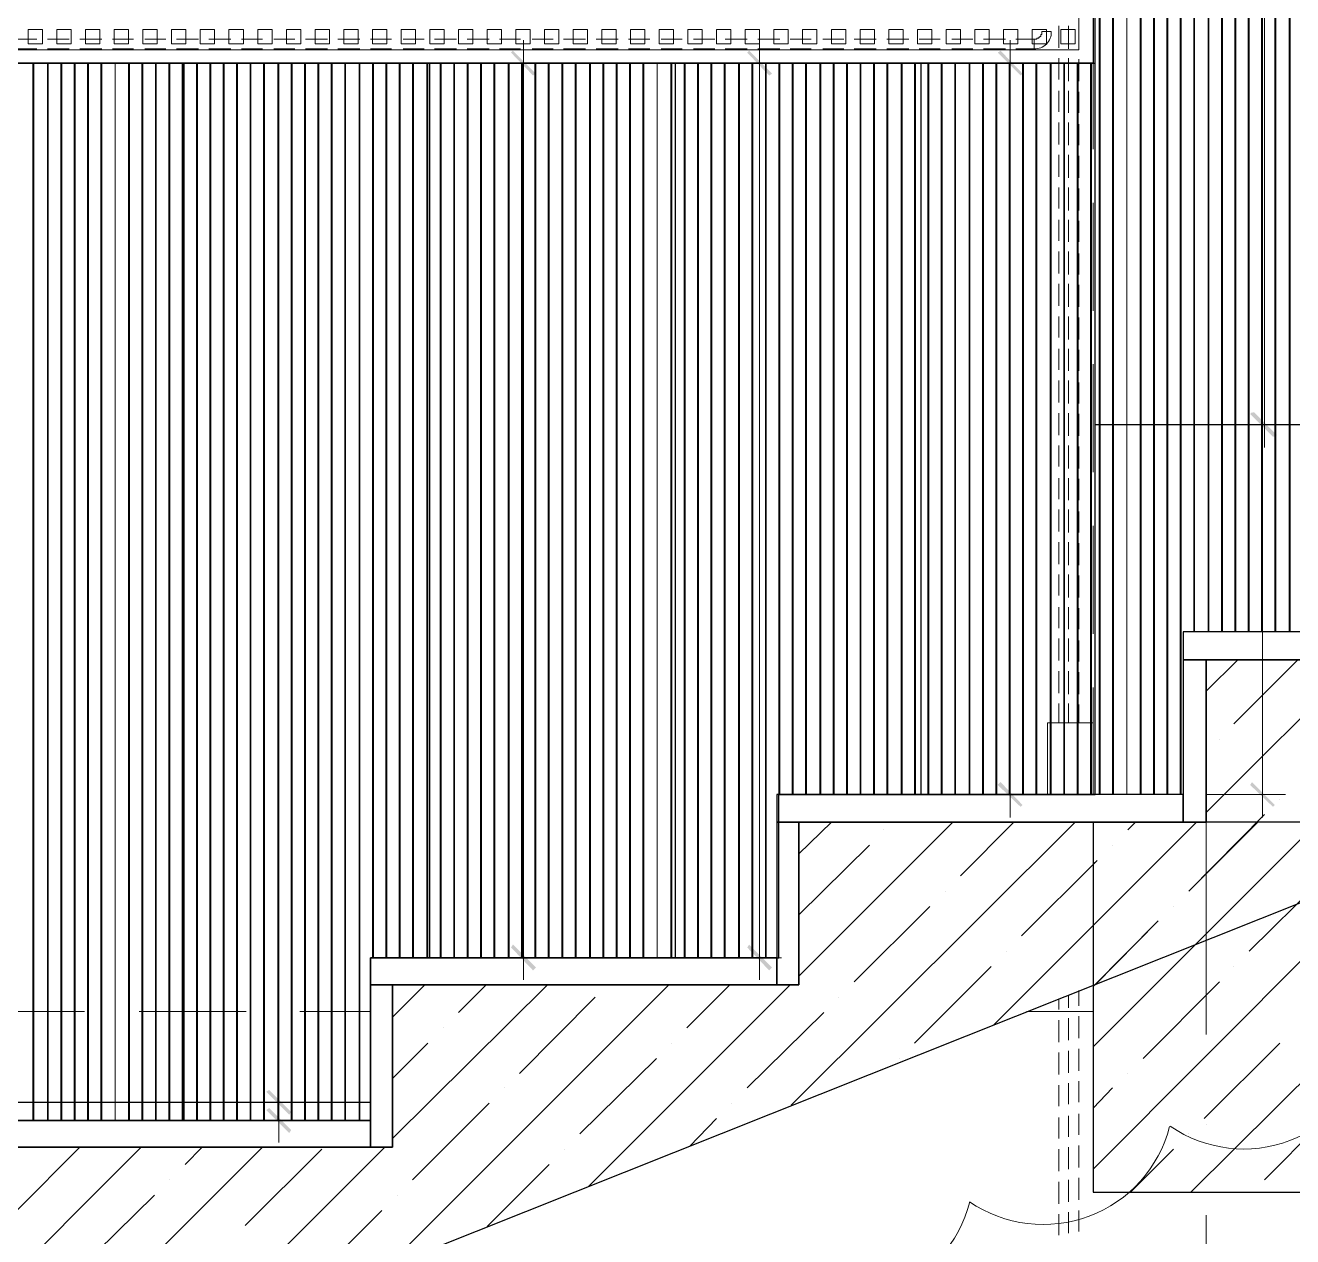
# Model space of a CAD drawing. Header units: millimetres. Extents: x -356862 to 418287, y 0 to 839748.
# Drawn here: x 321886 to 324692, y 775270 to 777952 of the extents above; entities that cross this region are included whole.
import ezdxf

# ---------------------------------------------------------------- set-up
doc = ezdxf.new("R2010")
doc.units = ezdxf.units.MM
doc.layers.add('PDF _Геометрия', color=7, linetype='Continuous', true_color=0xbababa)
doc.layers.add('PDF _Сплошная заливка', color=7, linetype='Continuous', true_color=0xf50000)

msp = doc.modelspace()

# ---------------------------------------------------------------- linework, layer by layer
at = {"layer": 'PDF _Геометрия', "color": 150, "lineweight": 30, "true_color": 0x0080ff}
for points in [[(324754.7727, 779968.3288), (324754.7727, 776608.7522), (324449.934, 776608.7522), (324449.934, 776248.8732), (324255.1759, 776248.8732), (324255.1759, 779968.3288)], [(321149.6316, 779369.2361), (321153.8655, 775167.1191), (321748.7243, 775167.1191), (321748.7243, 775526.9982), (322053.563, 775526.9982), (322650.5388, 775526.9982), (322650.5388, 775886.8772), (322955.3776, 775886.8772), (323253.8655, 775886.8772), (323554.4703, 775886.8772), (323554.4703, 776248.8732), (323855.0751, 776248.8732), (324155.68, 776248.8732), (324255.1759, 776248.8732), (324255.1759, 779369.2361)], [(324250.9421, 778367.9256), (324250.9421, 777868.3288), (321149.6316, 777868.3288), (321149.6316, 778367.9256)]]:
    msp.add_lwpolyline(points, close=True, dxfattribs=at)
at = {"layer": 'PDF _Геометрия', "color": 254, "lineweight": 5, "true_color": 0xdcdcdc}
for points in [[(324263.6437, 776248.8732), (324263.6437, 779968.3288)], [(324293.2808, 776248.8732), (324293.2808, 779968.3288)], [(324325.0348, 776248.8732), (324325.0348, 779968.3288)], [(324356.7888, 776248.8732), (324356.7888, 779968.3288)], [(324386.4259, 776248.8732), (324386.4259, 779968.3288)], [(324413.9461, 776248.8732), (324413.9461, 779968.3288)], [(324443.5832, 776248.8732), (324443.5832, 779968.3288)], [(324473.2203, 776608.7522), (324473.2203, 779968.3288)], [(324507.0913, 776608.7522), (324507.0913, 779968.3288)], [(324536.7284, 776608.7522), (324536.7284, 779968.3288)], [(324566.3655, 776608.7522), (324566.3655, 779968.3288)], [(324593.8856, 776608.7522), (324593.8856, 779968.3288)], [(324623.5227, 776608.7522), (324623.5227, 779968.3288)], [(324653.1598, 776608.7522), (324653.1598, 779968.3288)], [(324687.0308, 776608.7522), (324687.0308, 779968.3288)], [(321903.2606, 775526.9982), (321903.2606, 777868.3288)], [(321937.1316, 775526.9982), (321937.1316, 777868.3288)], [(321966.7687, 775526.9982), (321966.7687, 777868.3288)], [(321996.4058, 775526.9982), (321996.4058, 777868.3288)], [(322023.9259, 775526.9982), (322023.9259, 777868.3288)], [(322053.563, 775526.9982), (322053.563, 777868.3288)], [(322085.3171, 775526.9982), (322085.3171, 777868.3288)], [(322117.0711, 775526.9982), (322117.0711, 777868.3288)], [(322146.7082, 775526.9982), (322146.7082, 777868.3288)], [(322174.2284, 775526.9982), (322174.2284, 777868.3288)], [(322203.8655, 775526.9982), (322203.8655, 777868.3288)], [(322233.5026, 775526.9982), (322233.5026, 777868.3288)], [(322267.3735, 775526.9982), (322267.3735, 777868.3288)], [(322297.0106, 775526.9982), (322297.0106, 777868.3288)], [(322326.6477, 775526.9982), (322326.6477, 777868.3288)], [(322354.1679, 775526.9982), (322354.1679, 777868.3288)], [(322383.805, 775526.9982), (322383.805, 777868.3288)], [(322413.4421, 775526.9982), (322413.4421, 777868.3288)], [(322447.313, 775526.9982), (322447.313, 777868.3288)], [(322476.9501, 775526.9982), (322476.9501, 777868.3288)], [(322506.5872, 775526.9982), (322506.5872, 777868.3288)], [(322534.1074, 775526.9982), (322534.1074, 777868.3288)], [(322563.7445, 775526.9982), (322563.7445, 777868.3288)], [(322593.3816, 775526.9982), (322593.3816, 777868.3288)], [(322627.2526, 775526.9982), (322627.2526, 777868.3288)], [(322656.8897, 775886.8772), (322656.8897, 777868.3288)], [(322686.5268, 775886.8772), (322686.5268, 777868.3288)], [(322714.0469, 775886.8772), (322714.0469, 777868.3288)], [(322743.684, 775886.8772), (322743.684, 777868.3288)], [(322777.555, 775886.8772), (322777.555, 777868.3288)], [(322807.1921, 775886.8772), (322807.1921, 777868.3288)], [(322836.8292, 775886.8772), (322836.8292, 777868.3288)], [(322864.3493, 775886.8772), (322864.3493, 777868.3288)], [(322893.9864, 775886.8772), (322893.9864, 777868.3288)], [(322923.6235, 775886.8772), (322923.6235, 777868.3288)], [(322957.4945, 775886.8772), (322957.4945, 777868.3288)], [(322987.1316, 775886.8772), (322987.1316, 777868.3288)], [(323016.7687, 775886.8772), (323016.7687, 777868.3288)], [(323044.2888, 775886.8772), (323044.2888, 777868.3288)], [(323073.9259, 775886.8772), (323073.9259, 777868.3288)], [(323103.563, 775886.8772), (323103.563, 777868.3288)], [(323137.434, 775886.8772), (323137.434, 777868.3288)], [(323167.0711, 775886.8772), (323167.0711, 777868.3288)], [(323196.7082, 775886.8772), (323196.7082, 777868.3288)], [(323224.2284, 775886.8772), (323224.2284, 777868.3288)], [(323253.8655, 775886.8772), (323253.8655, 777868.3288)], [(323285.6195, 775886.8772), (323285.6195, 777868.3288)], [(323317.3735, 775886.8772), (323317.3735, 777868.3288)], [(323347.0106, 775886.8772), (323347.0106, 777868.3288)], [(323374.5308, 775886.8772), (323374.5308, 777868.3288)], [(323404.1679, 775886.8772), (323404.1679, 777868.3288)], [(323433.805, 775886.8772), (323433.805, 777868.3288)], [(323467.6759, 775886.8772), (323467.6759, 777868.3288)], [(323497.313, 775886.8772), (323497.313, 777868.3288)], [(323526.9501, 775886.8772), (323526.9501, 777868.3288)], [(323554.4703, 776248.8732), (323554.4703, 777868.3288)], [(323584.1074, 776248.8732), (323584.1074, 777868.3288)], [(323613.7445, 776248.8732), (323613.7445, 777868.3288)], [(323647.6155, 776248.8732), (323647.6155, 777868.3288)], [(323677.2526, 776248.8732), (323677.2526, 777868.3288)], [(323706.8897, 776248.8732), (323706.8897, 777868.3288)], [(323734.4098, 776248.8732), (323734.4098, 777868.3288)], [(323764.0469, 776248.8732), (323764.0469, 777868.3288)], [(323793.684, 776248.8732), (323793.684, 777868.3288)], [(323827.555, 776248.8732), (323827.555, 777868.3288)], [(323857.1921, 776248.8732), (323857.1921, 777868.3288)], [(323884.7122, 776248.8732), (323884.7122, 777868.3288)], [(323914.3493, 776248.8732), (323914.3493, 777868.3288)], [(323943.9864, 776248.8732), (323943.9864, 777868.3288)], [(323977.8574, 776248.8732), (323977.8574, 777868.3288)], [(324007.4945, 776248.8732), (324007.4945, 777868.3288)], [(324037.1316, 776248.8732), (324037.1316, 777868.3288)], [(324064.6518, 776248.8732), (324064.6518, 777868.3288)], [(324094.2888, 776248.8732), (324094.2888, 777868.3288)], [(324123.9259, 776248.8732), (324123.9259, 777868.3288)], [(324157.7969, 776248.8732), (324157.7969, 777868.3288)], [(324187.434, 776248.8732), (324187.434, 777868.3288)], [(324217.0711, 776248.8732), (324217.0711, 777868.3288)], [(324244.5913, 776248.8732), (324244.5913, 777868.3288)]]:
    msp.add_lwpolyline(points, dxfattribs=at)
for points in [[(324265.7606, 779968.3288), (324265.7606, 776248.8732)], [(324295.3977, 779968.3288), (324295.3977, 776248.8732)], [(324325.0348, 779968.3288), (324325.0348, 776248.8732)], [(324354.6719, 779968.3288), (324354.6719, 776248.8732)], [(324384.309, 779968.3288), (324384.309, 776248.8732)], [(324416.063, 779968.3288), (324416.063, 776248.8732)], [(324445.7001, 779968.3288), (324445.7001, 776248.8732)], [(324475.3372, 779968.3288), (324475.3372, 776608.7522)], [(324504.9743, 779968.3288), (324504.9743, 776608.7522)], [(324534.6114, 779968.3288), (324534.6114, 776608.7522)], [(324564.2485, 779968.3288), (324564.2485, 776608.7522)], [(324596.0026, 779968.3288), (324596.0026, 776608.7522)], [(324625.6397, 779968.3288), (324625.6397, 776608.7522)], [(324655.2768, 779968.3288), (324655.2768, 776608.7522)], [(324684.9138, 779968.3288), (324684.9138, 776608.7522)], [(321905.3776, 777868.3288), (321905.3776, 775526.9982)], [(321935.0147, 777868.3288), (321935.0147, 775526.9982)], [(321964.6518, 777868.3288), (321964.6518, 775526.9982)], [(321994.2888, 777868.3288), (321994.2888, 775526.9982)], [(322026.0429, 777868.3288), (322026.0429, 775526.9982)], [(322055.68, 777868.3288), (322055.68, 775526.9982)], [(322085.3171, 777868.3288), (322085.3171, 775526.9982)], [(322114.9542, 777868.3288), (322114.9542, 775526.9982)], [(322144.5913, 777868.3288), (322144.5913, 775526.9982)], [(322176.3453, 777868.3288), (322176.3453, 775526.9982)], [(322205.9824, 777868.3288), (322205.9824, 775526.9982)], [(322235.6195, 777868.3288), (322235.6195, 775526.9982)], [(322265.2566, 777868.3288), (322265.2566, 775526.9982)], [(322294.8937, 777868.3288), (322294.8937, 775526.9982)], [(322324.5308, 777868.3288), (322324.5308, 775526.9982)], [(322356.2848, 777868.3288), (322356.2848, 775526.9982)], [(322385.9219, 777868.3288), (322385.9219, 775526.9982)], [(322415.559, 777868.3288), (322415.559, 775526.9982)], [(322445.1961, 777868.3288), (322445.1961, 775526.9982)], [(322474.8332, 777868.3288), (322474.8332, 775526.9982)], [(322504.4703, 777868.3288), (322504.4703, 775526.9982)], [(322536.2243, 777868.3288), (322536.2243, 775526.9982)], [(322565.8614, 777868.3288), (322565.8614, 775526.9982)], [(322595.4985, 777868.3288), (322595.4985, 775526.9982)], [(322625.1356, 777868.3288), (322625.1356, 775526.9982)], [(322654.7727, 777868.3288), (322654.7727, 775886.8772)], [(322684.4098, 777868.3288), (322684.4098, 775886.8772)], [(322716.1638, 777868.3288), (322716.1638, 775886.8772)], [(322745.8009, 777868.3288), (322745.8009, 775886.8772)], [(322775.438, 777868.3288), (322775.438, 775886.8772)], [(322805.0751, 777868.3288), (322805.0751, 775886.8772)], [(322834.7122, 777868.3288), (322834.7122, 775886.8772)], [(322866.4663, 777868.3288), (322866.4663, 775886.8772)], [(322896.1034, 777868.3288), (322896.1034, 775886.8772)], [(322925.7405, 777868.3288), (322925.7405, 775886.8772)], [(322955.3776, 777868.3288), (322955.3776, 775886.8772)], [(322985.0147, 777868.3288), (322985.0147, 775886.8772)], [(323014.6518, 777868.3288), (323014.6518, 775886.8772)], [(323046.4058, 777868.3288), (323046.4058, 775886.8772)], [(323076.0429, 777868.3288), (323076.0429, 775886.8772)], [(323105.68, 777868.3288), (323105.68, 775886.8772)], [(323135.3171, 777868.3288), (323135.3171, 775886.8772)], [(323164.9542, 777868.3288), (323164.9542, 775886.8772)], [(323194.5913, 777868.3288), (323194.5913, 775886.8772)], [(323226.3453, 777868.3288), (323226.3453, 775886.8772)], [(323255.9824, 777868.3288), (323255.9824, 775886.8772)], [(323285.6195, 777868.3288), (323285.6195, 775886.8772)], [(323315.2566, 777868.3288), (323315.2566, 775886.8772)], [(323344.8937, 777868.3288), (323344.8937, 775886.8772)], [(323376.6477, 777868.3288), (323376.6477, 775886.8772)], [(323406.2848, 777868.3288), (323406.2848, 775886.8772)], [(323435.9219, 777868.3288), (323435.9219, 775886.8772)], [(323465.559, 777868.3288), (323465.559, 775886.8772)], [(323495.1961, 777868.3288), (323495.1961, 775886.8772)], [(323524.8332, 777868.3288), (323524.8332, 775886.8772)], [(323556.5872, 777868.3288), (323556.5872, 776248.8732)], [(323586.2243, 777868.3288), (323586.2243, 776248.8732)], [(323615.8614, 777868.3288), (323615.8614, 776248.8732)], [(323645.4985, 777868.3288), (323645.4985, 776248.8732)], [(323675.1356, 777868.3288), (323675.1356, 776248.8732)], [(323704.7727, 777868.3288), (323704.7727, 776248.8732)], [(323736.5268, 777868.3288), (323736.5268, 776248.8732)], [(323766.1638, 777868.3288), (323766.1638, 776248.8732)], [(323795.8009, 777868.3288), (323795.8009, 776248.8732)], [(323825.438, 777868.3288), (323825.438, 776248.8732)], [(323855.0751, 777868.3288), (323855.0751, 776248.8732)], [(323886.8292, 777868.3288), (323886.8292, 776248.8732)], [(323916.4663, 777868.3288), (323916.4663, 776248.8732)], [(323946.1034, 777868.3288), (323946.1034, 776248.8732)], [(323975.7405, 777868.3288), (323975.7405, 776248.8732)], [(324005.3776, 777868.3288), (324005.3776, 776248.8732)], [(324035.0147, 777868.3288), (324035.0147, 776248.8732)], [(324066.7687, 777868.3288), (324066.7687, 776248.8732)], [(324096.4058, 777868.3288), (324096.4058, 776248.8732)], [(324126.0429, 777868.3288), (324126.0429, 776248.8732)], [(324155.68, 777868.3288), (324155.68, 776248.8732)], [(324185.3171, 777868.3288), (324185.3171, 776248.8732)], [(324214.9542, 777868.3288), (324214.9542, 776248.8732)], [(324246.7082, 777868.3288), (324246.7082, 776248.8732)]]:
    msp.add_lwpolyline(points, close=True, dxfattribs=at)
at = {"layer": 'PDF _Геометрия', "color": 7, "lineweight": 18}
for points in [[(324629.8735, 779417.9256), (324629.8735, 777017.3207)], [(322989.2485, 777919.1353), (322989.2485, 775838.1877)], [(323512.1316, 777919.1353), (323512.1316, 775838.1877)], [(324066.7687, 777919.1353), (324066.7687, 776198.0667)], [(322832.5953, 777868.3288), (323037.938, 777868.3288)], [(323376.6477, 777868.3288), (323560.8211, 777868.3288)], [(324204.3695, 777868.3288), (324018.0792, 777868.3288)], [(324625.6397, 777118.9336), (324625.6397, 776198.0667)], [(324676.4461, 777068.1272), (324303.8655, 777068.1272), (324678.563, 777068.1272)], [(324204.3695, 776248.8732), (324018.0792, 776248.8732)], [(324500.7405, 776248.8732), (324676.4461, 776248.8732)], [(322447.313, 775618.0264), (322447.313, 775567.2199), (322447.313, 776073.1675)], [(322832.5953, 775886.8772), (323037.938, 775886.8772)], [(323376.6477, 775886.8772), (323560.8211, 775886.8772)], [(322599.7324, 775567.2199), (322398.6235, 775567.2199)], [(322447.313, 775526.9982), (322447.313, 775567.2199), (322447.313, 775526.9982)], [(322599.7324, 775526.9982), (322398.6235, 775526.9982)], [(322447.313, 775526.9982), (322447.313, 775478.3086)]]:
    msp.add_lwpolyline(points, dxfattribs=at)
at = {"layer": 'PDF _Геометрия', "color": 7, "lineweight": 30}
for points in [[(322699.2284, 775467.724), (321799.5308, 775467.724), (321799.5308, 774849.5788), (331681.3856, 778789.1957), (331681.3856, 779068.6312), (330802.8574, 779068.6312), (330802.8574, 778708.7522), (329901.0429, 778708.7522), (329901.0429, 778348.8732), (329001.3453, 778348.8732), (329001.3453, 777988.9941), (328101.6477, 777988.9941), (328101.6477, 777629.1151), (327199.8332, 777629.1151), (327199.8332, 777269.2361), (326300.1356, 777269.2361), (326300.1356, 776907.2401), (325400.438, 776907.2401), (325400.438, 776547.3611), (324500.7405, 776547.3611), (324500.7405, 776187.482), (323598.9259, 776187.482), (323598.9259, 775827.603), (322699.2284, 775827.603)], [(325349.6316, 776608.7522), (324449.934, 776608.7522), (324449.934, 776547.3611), (325349.6316, 776547.3611)], [(324449.934, 776547.3611), (324449.934, 776187.482), (324500.7405, 776187.482), (324500.7405, 776547.3611)], [(324449.934, 776248.8732), (323550.2364, 776248.8732), (323550.2364, 776187.482), (324449.934, 776187.482)], [(323550.2364, 776187.482), (323550.2364, 775827.603), (323598.9259, 775827.603), (323598.9259, 776187.482)], [(324250.9421, 776187.482), (324250.9421, 775368.228), (324750.5388, 775368.228), (324750.5388, 776187.482)], [(323550.2364, 775886.8772), (322650.5388, 775886.8772), (322650.5388, 775827.603), (323550.2364, 775827.603)], [(322650.5388, 775827.603), (322650.5388, 775467.724), (322699.2284, 775467.724), (322699.2284, 775827.603)], [(322650.5388, 775526.9982), (321748.7243, 775526.9982), (321748.7243, 775467.724), (322650.5388, 775467.724)]]:
    msp.add_lwpolyline(points, close=True, dxfattribs=at)
at = {"layer": 'PDF _Геометрия', "color": 6, "lineweight": 9}
for points in [[(321149.6316, 778367.9256), (324250.9421, 778367.9256), (324250.9421, 777868.3288), (321149.6316, 777868.3288)], [(321179.2687, 778338.2885), (324219.188, 778338.2885), (324219.188, 777897.9659), (321179.2687, 777897.9659)]]:
    msp.add_lwpolyline(points, close=True, dxfattribs=at)
at = {"layer": 'PDF _Геометрия', "color": 6, "lineweight": 5}
for points in [[(321924.43, 777942.4215), (321924.43, 777910.6675), (321892.6759, 777910.6675), (321892.6759, 777942.4215)], [(321987.938, 777942.4215), (321987.938, 777910.6675), (321956.184, 777910.6675), (321956.184, 777942.4215)], [(322051.4461, 777942.4215), (322051.4461, 777910.6675), (322019.6921, 777910.6675), (322019.6921, 777942.4215)], [(322114.9542, 777942.4215), (322114.9542, 777910.6675), (322083.2001, 777910.6675), (322083.2001, 777942.4215)], [(322178.4622, 777942.4215), (322178.4622, 777910.6675), (322146.7082, 777910.6675), (322146.7082, 777942.4215)], [(322241.9703, 777942.4215), (322241.9703, 777910.6675), (322210.2163, 777910.6675), (322210.2163, 777942.4215)], [(322305.4784, 777942.4215), (322305.4784, 777910.6675), (322273.7243, 777910.6675), (322273.7243, 777942.4215)], [(322368.9864, 777942.4215), (322368.9864, 777910.6675), (322337.2324, 777910.6675), (322337.2324, 777942.4215)], [(322432.4945, 777942.4215), (322432.4945, 777910.6675), (322400.7405, 777910.6675), (322400.7405, 777942.4215)], [(322496.0026, 777942.4215), (322496.0026, 777910.6675), (322464.2485, 777910.6675), (322464.2485, 777942.4215)], [(322559.5106, 777942.4215), (322559.5106, 777910.6675), (322527.7566, 777910.6675), (322527.7566, 777942.4215)], [(322623.0187, 777942.4215), (322623.0187, 777910.6675), (322591.2647, 777910.6675), (322591.2647, 777942.4215)], [(322686.5268, 777942.4215), (322686.5268, 777910.6675), (322654.7727, 777910.6675), (322654.7727, 777942.4215)], [(322750.0348, 777942.4215), (322750.0348, 777910.6675), (322718.2808, 777910.6675), (322718.2808, 777942.4215)], [(322813.5429, 777942.4215), (322813.5429, 777910.6675), (322781.7888, 777910.6675), (322781.7888, 777942.4215)], [(322877.0509, 777942.4215), (322877.0509, 777910.6675), (322845.2969, 777910.6675), (322845.2969, 777942.4215)], [(322940.559, 777942.4215), (322940.559, 777910.6675), (322908.805, 777910.6675), (322908.805, 777942.4215)], [(323004.0671, 777942.4215), (323004.0671, 777910.6675), (322972.313, 777910.6675), (322972.313, 777942.4215)], [(323067.5751, 777942.4215), (323067.5751, 777910.6675), (323035.8211, 777910.6675), (323035.8211, 777942.4215)], [(323131.0832, 777942.4215), (323131.0832, 777910.6675), (323099.3292, 777910.6675), (323099.3292, 777942.4215)], [(323194.5913, 777942.4215), (323194.5913, 777910.6675), (323162.8372, 777910.6675), (323162.8372, 777942.4215)], [(323258.0993, 777942.4215), (323258.0993, 777910.6675), (323226.3453, 777910.6675), (323226.3453, 777942.4215)], [(323321.6074, 777942.4215), (323321.6074, 777910.6675), (323289.8534, 777910.6675), (323289.8534, 777942.4215)], [(323385.1155, 777942.4215), (323385.1155, 777910.6675), (323353.3614, 777910.6675), (323353.3614, 777942.4215)], [(323448.6235, 777942.4215), (323448.6235, 777910.6675), (323416.8695, 777910.6675), (323416.8695, 777942.4215)], [(323512.1316, 777942.4215), (323512.1316, 777910.6675), (323480.3776, 777910.6675), (323480.3776, 777942.4215)], [(323575.6397, 777942.4215), (323575.6397, 777910.6675), (323543.8856, 777910.6675), (323543.8856, 777942.4215)], [(323639.1477, 777942.4215), (323639.1477, 777910.6675), (323607.3937, 777910.6675), (323607.3937, 777942.4215)], [(323702.6558, 777942.4215), (323702.6558, 777910.6675), (323670.9018, 777910.6675), (323670.9018, 777942.4215)], [(323766.1638, 777942.4215), (323766.1638, 777910.6675), (323734.4098, 777910.6675), (323734.4098, 777942.4215)], [(323829.6719, 777942.4215), (323829.6719, 777910.6675), (323797.9179, 777910.6675), (323797.9179, 777942.4215)], [(323893.18, 777942.4215), (323893.18, 777910.6675), (323861.4259, 777910.6675), (323861.4259, 777942.4215)], [(323956.688, 777942.4215), (323956.688, 777910.6675), (323924.934, 777910.6675), (323924.934, 777942.4215)], [(324020.1961, 777942.4215), (324020.1961, 777910.6675), (323988.4421, 777910.6675), (323988.4421, 777942.4215)], [(324083.7042, 777942.4215), (324083.7042, 777910.6675), (324051.9501, 777910.6675), (324051.9501, 777942.4215)], [(324147.2122, 777942.4215), (324147.2122, 777910.6675), (324115.4582, 777910.6675), (324115.4582, 777942.4215)], [(324210.7203, 777942.4215), (324210.7203, 777910.6675), (324178.9663, 777910.6675), (324178.9663, 777942.4215)]]:
    msp.add_lwpolyline(points, close=True, dxfattribs=at)
at = {"layer": 'PDF _Геометрия', "color": 1, "lineweight": 5}
msp.add_lwpolyline([(324157.7969, 777938.1877), (324136.6276, 777938.1877), (324136.6276, 777936.0707), (324136.6276, 777933.9538), (324136.6276, 777931.8369), (324134.5106, 777931.8369), (324134.5106, 777929.7199), (324134.5106, 777927.603), (324132.3937, 777927.603), (324132.3937, 777925.4861), (324130.2768, 777925.4861), (324130.2768, 777923.3691), (324128.1598, 777923.3691), (324126.0429, 777923.3691), (324126.0429, 777921.2522), (324123.9259, 777921.2522), (324121.809, 777921.2522), (324119.6921, 777921.2522), (324119.6921, 777900.0828, 0.449066064)], format="xyb", close=True, dxfattribs=at)
msp.add_lwpolyline([(324157.7969, 777938.1877), (324157.7969, 777938.1877)], dxfattribs=at)
at = {"layer": 'PDF _Геометрия', "color": 252, "lineweight": 5, "true_color": 0x989898}
for points in [[(324174.7324, 777950.8893), (324174.7324, 777902.1998)], [(324195.9018, 777902.1998), (324195.9018, 777950.8893)], [(324195.9018, 777948.7724), (324195.9018, 777900.0828)], [(324219.188, 777900.0828), (324219.188, 777948.7724)], [(321911.7284, 777921.2522), (321865.1558, 777921.2522)], [(321983.7042, 777921.2522), (321935.0147, 777921.2522)], [(322055.68, 777921.2522), (322006.9905, 777921.2522)], [(322125.5388, 777921.2522), (322078.9663, 777921.2522)], [(322197.5147, 777921.2522), (322150.9421, 777921.2522)], [(322269.4905, 777921.2522), (322220.8009, 777921.2522)], [(322341.4663, 777921.2522), (322292.7768, 777921.2522)], [(322411.3251, 777921.2522), (322364.7526, 777921.2522)], [(322483.3009, 777921.2522), (322436.7284, 777921.2522)], [(322555.2768, 777921.2522), (322506.5872, 777921.2522)], [(322627.2526, 777921.2522), (322578.563, 777921.2522)], [(322697.1114, 777921.2522), (322650.5388, 777921.2522)], [(322769.0872, 777921.2522), (322722.5147, 777921.2522)], [(322841.063, 777921.2522), (322792.3735, 777921.2522)], [(322913.0388, 777921.2522), (322864.3493, 777921.2522)], [(322982.8977, 777921.2522), (322936.3251, 777921.2522)], [(323054.8735, 777921.2522), (323008.3009, 777921.2522)], [(323126.8493, 777921.2522), (323078.1598, 777921.2522)], [(323198.8251, 777921.2522), (323150.1356, 777921.2522)], [(323268.684, 777921.2522), (323222.1114, 777921.2522)], [(323340.6598, 777921.2522), (323294.0872, 777921.2522)], [(323412.6356, 777921.2522), (323366.063, 777921.2522)], [(323484.6114, 777921.2522), (323435.9219, 777921.2522)], [(323556.5872, 777921.2522), (323507.8977, 777921.2522)], [(323626.4461, 777921.2522), (323579.8735, 777921.2522)], [(323698.4219, 777921.2522), (323651.8493, 777921.2522)], [(323770.3977, 777921.2522), (323721.7082, 777921.2522)], [(323842.3735, 777921.2522), (323793.684, 777921.2522)], [(323912.2324, 777921.2522), (323865.6598, 777921.2522)], [(323984.2082, 777921.2522), (323937.6356, 777921.2522)], [(324056.184, 777921.2522), (324007.4945, 777921.2522)], [(324079.4703, 777900.0828), (324119.6921, 777900.0828), (324119.6921, 777910.6675), (324119.6921, 777921.2522), (324079.4703, 777921.2522)], [(321865.1558, 777900.0828), (321911.7284, 777900.0828)], [(321935.0147, 777900.0828), (321983.7042, 777900.0828)], [(322006.9905, 777900.0828), (322055.68, 777900.0828)], [(322078.9663, 777900.0828), (322125.5388, 777900.0828)], [(322150.9421, 777900.0828), (322197.5147, 777900.0828)], [(322220.8009, 777900.0828), (322269.4905, 777900.0828)], [(322292.7768, 777900.0828), (322341.4663, 777900.0828)], [(322364.7526, 777900.0828), (322411.3251, 777900.0828)], [(322436.7284, 777900.0828), (322483.3009, 777900.0828)], [(322506.5872, 777900.0828), (322555.2768, 777900.0828)], [(322578.563, 777900.0828), (322627.2526, 777900.0828)], [(322650.5388, 777900.0828), (322697.1114, 777900.0828)], [(322722.5147, 777900.0828), (322769.0872, 777900.0828)], [(322792.3735, 777900.0828), (322841.063, 777900.0828)], [(322864.3493, 777900.0828), (322913.0388, 777900.0828)], [(322936.3251, 777900.0828), (322982.8977, 777900.0828)], [(323008.3009, 777900.0828), (323054.8735, 777900.0828)], [(323078.1598, 777900.0828), (323126.8493, 777900.0828)], [(323150.1356, 777900.0828), (323198.8251, 777900.0828)], [(323222.1114, 777900.0828), (323268.684, 777900.0828)], [(323294.0872, 777900.0828), (323340.6598, 777900.0828)], [(323366.063, 777900.0828), (323412.6356, 777900.0828)], [(323435.9219, 777900.0828), (323484.6114, 777900.0828)], [(323507.8977, 777900.0828), (323556.5872, 777900.0828)], [(323579.8735, 777900.0828), (323626.4461, 777900.0828)], [(323651.8493, 777900.0828), (323698.4219, 777900.0828)], [(323721.7082, 777900.0828), (323770.3977, 777900.0828)], [(323793.684, 777900.0828), (323842.3735, 777900.0828)], [(323865.6598, 777900.0828), (323912.2324, 777900.0828)], [(323937.6356, 777900.0828), (323984.2082, 777900.0828)], [(324007.4945, 777900.0828), (324056.184, 777900.0828)], [(324174.7324, 777878.9135), (324174.7324, 777832.3409)], [(324195.9018, 777832.3409), (324195.9018, 777878.9135)], [(324195.9018, 777876.7965), (324195.9018, 777828.107)], [(324219.188, 777828.107), (324219.188, 777876.7965)], [(324174.7324, 777806.9377), (324174.7324, 777760.3651)], [(324195.9018, 777760.3651), (324195.9018, 777806.9377)], [(324195.9018, 777804.8207), (324195.9018, 777758.2482)], [(324219.188, 777758.2482), (324219.188, 777804.8207)], [(324174.7324, 777737.0788), (324174.7324, 777688.3893)], [(324195.9018, 777688.3893), (324195.9018, 777737.0788)], [(324195.9018, 777732.8449), (324195.9018, 777686.2724)], [(324219.188, 777686.2724), (324219.188, 777732.8449)], [(324174.7324, 777665.103), (324174.7324, 777616.4135)], [(324195.9018, 777616.4135), (324195.9018, 777665.103)], [(324195.9018, 777662.9861), (324195.9018, 777614.2965)], [(324219.188, 777614.2965), (324219.188, 777662.9861)], [(324174.7324, 777593.1272), (324174.7324, 777546.5546)], [(324195.9018, 777546.5546), (324195.9018, 777593.1272)], [(324195.9018, 777591.0103), (324195.9018, 777542.3207)], [(324219.188, 777542.3207), (324219.188, 777591.0103)], [(324174.7324, 777521.1514), (324174.7324, 777474.5788)], [(324195.9018, 777474.5788), (324195.9018, 777521.1514)], [(324195.9018, 777519.0344), (324195.9018, 777472.4619)], [(324219.188, 777472.4619), (324219.188, 777519.0344)], [(324174.7324, 777451.2925), (324174.7324, 777402.603)], [(324195.9018, 777402.603), (324195.9018, 777451.2925)], [(324195.9018, 777447.0586), (324195.9018, 777400.4861)], [(324219.188, 777400.4861), (324219.188, 777447.0586)], [(324174.7324, 777379.3167), (324174.7324, 777330.6272)], [(324195.9018, 777330.6272), (324195.9018, 777379.3167)], [(324195.9018, 777377.1998), (324195.9018, 777328.5103)], [(324219.188, 777328.5103), (324219.188, 777377.1998)], [(324174.7324, 777307.3409), (324174.7324, 777260.7683)], [(324195.9018, 777260.7683), (324195.9018, 777307.3409)], [(324195.9018, 777305.224), (324195.9018, 777256.5344)], [(324219.188, 777256.5344), (324219.188, 777305.224)], [(324174.7324, 777235.3651), (324174.7324, 777188.7925)], [(324195.9018, 777188.7925), (324195.9018, 777235.3651)], [(324195.9018, 777233.2482), (324195.9018, 777186.6756)], [(324219.188, 777186.6756), (324219.188, 777233.2482)], [(324174.7324, 777165.5062), (324174.7324, 777116.8167)], [(324195.9018, 777116.8167), (324195.9018, 777165.5062)], [(324195.9018, 777161.2724), (324195.9018, 777114.6998)], [(324219.188, 777114.6998), (324219.188, 777161.2724)], [(324174.7324, 777093.5304), (324174.7324, 777044.8409)], [(324195.9018, 777044.8409), (324195.9018, 777093.5304)], [(324195.9018, 777091.4135), (324195.9018, 777042.724)], [(324219.188, 777042.724), (324219.188, 777091.4135)], [(324174.7324, 777021.5546), (324174.7324, 776974.982)], [(324195.9018, 776974.982), (324195.9018, 777021.5546)], [(324195.9018, 777019.4377), (324195.9018, 776970.7482)], [(324219.188, 776970.7482), (324219.188, 777019.4377)], [(324174.7324, 776949.5788), (324174.7324, 776903.0062)], [(324195.9018, 776903.0062), (324195.9018, 776949.5788)], [(324195.9018, 776947.4619), (324195.9018, 776900.8893)], [(324219.188, 776900.8893), (324219.188, 776947.4619)], [(324174.7324, 776879.7199), (324174.7324, 776831.0304)], [(324195.9018, 776831.0304), (324195.9018, 776879.7199)], [(324195.9018, 776875.4861), (324195.9018, 776828.9135)], [(324219.188, 776828.9135), (324219.188, 776875.4861)], [(324174.7324, 776807.7441), (324174.7324, 776759.0546)], [(324195.9018, 776759.0546), (324195.9018, 776807.7441)], [(324195.9018, 776805.6272), (324195.9018, 776756.9377)], [(324219.188, 776756.9377), (324219.188, 776805.6272)], [(324174.7324, 776735.7683), (324174.7324, 776689.1957)], [(324195.9018, 776689.1957), (324195.9018, 776735.7683)], [(324195.9018, 776733.6514), (324195.9018, 776684.9619)], [(324219.188, 776684.9619), (324219.188, 776733.6514)], [(324174.7324, 776663.7925), (324174.7324, 776617.2199)], [(324195.9018, 776617.2199), (324195.9018, 776663.7925)], [(324195.9018, 776661.6756), (324195.9018, 776615.103)], [(324219.188, 776615.103), (324219.188, 776661.6756)], [(324174.7324, 776593.9336), (324174.7324, 776545.2441)], [(324195.9018, 776545.2441), (324195.9018, 776593.9336)], [(324195.9018, 776589.6998), (324195.9018, 776543.1272)], [(324219.188, 776543.1272), (324219.188, 776589.6998)], [(324174.7324, 776521.9578), (324174.7324, 776473.2683)], [(324195.9018, 776473.2683), (324195.9018, 776521.9578)], [(324195.9018, 776519.8409), (324195.9018, 776471.1514)], [(324219.188, 776471.1514), (324219.188, 776519.8409)], [(324174.7324, 776449.982), (324174.7324, 776407.6433)], [(324195.9018, 776447.8651), (324195.9018, 776407.6433), (324195.9018, 776449.982)], [(324219.188, 776407.6433), (324219.188, 776447.8651)], [(324219.188, 775781.0304), (324219.188, 775814.9014)], [(324174.7324, 775795.849), (324174.7324, 775772.5627)], [(324174.7324, 775749.2764), (324174.7324, 775700.5869)], [(324219.188, 775709.0546), (324219.188, 775757.7441)], [(324174.7324, 775677.3006), (324174.7324, 775628.6111)], [(324219.188, 775637.0788), (324219.188, 775685.7683)], [(324219.188, 775567.2199), (324219.188, 775613.7925)], [(324174.7324, 775605.3248), (324174.7324, 775558.7522)], [(324174.7324, 775533.349), (324174.7324, 775486.7764)], [(324219.188, 775495.2441), (324219.188, 775541.8167)], [(324219.188, 775423.2683), (324219.188, 775471.9578)], [(324174.7324, 775463.4901), (324174.7324, 775414.8006)], [(324174.7324, 775391.5143), (324174.7324, 775342.8248)], [(324219.188, 775351.2925), (324219.188, 775399.982)], [(324219.188, 775281.4336), (324219.188, 775328.0062)], [(324174.7324, 775319.5385), (324174.7324, 775272.9659)]]:
    msp.add_lwpolyline(points, dxfattribs=at)
at = {"layer": 'PDF _Геометрия', "color": 7, "lineweight": 9}
for points in [[(324250.9421, 777914.9014), (324250.9421, 777677.8046)], [(324250.9421, 777559.2562), (324250.9421, 777320.0425)], [(324250.9421, 777201.4941), (324250.9421, 776962.2804)], [(324250.9421, 776843.732), (324250.9421, 776604.5183)], [(324250.9421, 776485.9699), (324250.9421, 776248.8732)], [(324500.7405, 775717.5224), (324500.7405, 776267.9256)], [(324500.7405, 775518.5304), (324500.7405, 775518.5304)], [(324500.7405, 774318.228), (324500.7405, 775317.4215)]]:
    msp.add_lwpolyline(points, dxfattribs=at)
at = {"layer": 'PDF _Геометрия', "color": 150, "lineweight": 30, "true_color": 0x0080ff}
for points in [[(321147.5147, 777868.3288), (324250.9421, 777868.3288)], [(321151.7485, 777868.3288), (324255.1759, 777868.3288)], [(322237.7364, 775526.9982), (322237.7364, 777868.3288)], [(322781.7888, 775886.8772), (322781.7888, 777868.3288)], [(323325.8413, 775886.8772), (323325.8413, 777868.3288)], [(323869.8937, 776248.8732), (323869.8937, 777868.3288)], [(324255.1759, 777068.1272), (324754.7727, 777068.1272)], [(321153.8655, 775567.2199), (322650.5388, 775567.2199)]]:
    msp.add_lwpolyline(points, dxfattribs=at)
at = {"layer": 'PDF _Геометрия', "lineweight": 5}
for points in [[(324479.5711, 775918.6312), (325108.3009, 776547.3611)], [(324500.7405, 776477.5022), (324570.5993, 776547.3611)], [(324500.7405, 776208.6514), (324839.4501, 776547.3611)], [(324562.1316, 776405.5264), (324703.9663, 776547.3611)], [(324530.3776, 776371.6554), (324530.3776, 776371.6554)], [(324663.7445, 776238.2885), (324663.7445, 776238.2885)], [(324615.055, 776187.482), (324462.6356, 776035.0627), (324629.8735, 776204.4175)], [(323581.9905, 775560.8691), (324210.7203, 776187.482)], [(323598.9259, 776117.6232), (323670.9018, 776187.482)], [(323598.9259, 775846.6554), (323939.7526, 776187.482)], [(323787.3332, 776170.5465), (323787.3332, 776170.5465)], [(323956.688, 776068.9336), (324075.2364, 776187.482)], [(324030.7808, 775738.6917), (324479.5711, 776187.482), (324250.9421, 775958.853)], [(324250.9421, 775690.0022), (324748.4219, 776187.482)], [(323598.9259, 775982.1393), (323755.5792, 776136.6756)], [(324293.2808, 776136.6756), (324293.2808, 776136.6756)], [(324293.2808, 776136.6756), (324293.2808, 776136.6756)], [(324092.1719, 775935.5667), (324259.4098, 776102.8046), (324250.9421, 776094.3369)], [(323922.8171, 776035.0627), (323922.8171, 776035.0627)], [(324596.0026, 775901.6957), (324750.5388, 776054.1151)], [(323721.7082, 775833.9538), (323888.9461, 776001.1917)], [(324428.7647, 776001.1917), (324428.7647, 776001.1917)], [(324428.7647, 776001.1917), (324428.7647, 776001.1917)], [(324255.1759, 775827.603), (324394.8937, 775969.4377), (324250.9421, 775823.3691)], [(324250.9421, 775419.0344), (324750.5388, 775920.7482)], [(324058.3009, 775901.6957), (324058.3009, 775901.6957)], [(323855.0751, 775698.4699), (324024.43, 775867.8248)], [(324562.1316, 775867.8248), (324562.1316, 775867.8248)], [(324361.0227, 775664.599), (324530.3776, 775833.9538)], [(322686.5268, 775203.107), (323311.0227, 775827.603)], [(322699.2284, 775755.6272), (322771.2042, 775827.603)], [(322699.2284, 775486.7764), (323042.1719, 775827.603)], [(322845.2969, 775766.2119), (322906.688, 775827.603)], [(323133.2001, 775380.9296), (323579.8735, 775827.603)], [(323351.2445, 775732.3409), (323446.5066, 775827.603)], [(322980.7808, 775630.728), (323148.0187, 775800.0828)], [(323687.8372, 775800.0828), (323687.8372, 775800.0828)], [(323484.6114, 775598.974), (323653.9663, 775766.2119)], [(322811.4259, 775732.3409), (322811.4259, 775732.3409)], [(322699.2284, 775620.1433), (322777.555, 775698.4699)], [(323317.3735, 775698.4699), (323317.3735, 775698.4699)], [(324496.5066, 775531.232), (324663.7445, 775698.4699)], [(323114.1477, 775497.3611), (323283.5026, 775664.599)], [(323821.2042, 775664.599), (323821.2042, 775664.599)], [(324466.8695, 775368.228), (324750.5388, 775649.7804)], [(324327.1518, 775630.728), (324327.1518, 775630.728)], [(322946.9098, 775598.974), (322946.9098, 775598.974)], [(324250.9421, 775554.5183), (324293.2808, 775598.974)], [(322743.684, 775395.7482), (322913.0388, 775565.103)], [(323450.7405, 775565.103), (323450.7405, 775565.103)], [(323357.5953, 775469.8409), (323416.8695, 775531.232)], [(324462.6356, 775497.3611), (324462.6356, 775497.3611)], [(324629.8735, 775395.7482), (324750.5388, 775516.4135)], [(321799.5308, 775124.7804), (322142.4743, 775467.724)], [(321799.5308, 774855.9296), (322411.3251, 775467.724)], [(321867.2727, 775328.0062), (322006.9905, 775467.724)], [(322237.7364, 775023.1675), (322682.2929, 775467.724)], [(322239.8534, 775429.6191), (322277.9582, 775467.724)], [(322373.2203, 775294.1353), (322542.5751, 775463.4901)], [(323080.2768, 775463.4901), (323080.2768, 775463.4901)], [(324333.5026, 775368.228), (324428.7647, 775463.4901)], [(322908.805, 775292.0183), (323046.4058, 775429.6191)], [(322205.9824, 775395.7482), (322205.9824, 775395.7482)], [(322002.7566, 775194.6393), (322172.1114, 775361.8772)], [(322709.813, 775361.8772), (322709.813, 775361.8772)], [(322508.7042, 775160.7683), (322675.9421, 775328.0062)]]:
    msp.add_lwpolyline(points, dxfattribs=at)
at = {"layer": 'PDF _Геометрия', "color": 7, "lineweight": 5}
for points in [[(324149.3292, 776248.8732), (324149.3292, 776407.6433), (324250.9421, 776407.6433), (324250.9421, 776248.8732)], [(322017.5751, 775768.3288), (321780.4784, 775768.3288)], [(322375.3372, 775768.3288), (322138.2405, 775768.3288)], [(322650.5388, 775768.3288), (322493.8856, 775768.3288)], [(324250.9421, 775768.3288), (324102.7566, 775768.3288)]]:
    msp.add_lwpolyline(points, dxfattribs=at)
at = {"layer": 'PDF _Геометрия', "lineweight": 5}
msp.add_lwpolyline([(324344.0872, 776187.482), (324327.1518, 776170.5465)], close=True, dxfattribs=at)
at = {"layer": 'PDF _Геометрия', "color": 252, "lineweight": 5, "true_color": 0x989898}
for points in [[(324195.9018, 775804.3167), (324195.9018, 775776.7965)], [(324195.9018, 775753.5103), (324195.9018, 775704.8207)], [(324195.9018, 775681.5344), (324195.9018, 775632.8449)], [(324195.9018, 775609.5586), (324195.9018, 775562.9861)], [(324195.9018, 775537.5828), (324195.9018, 775491.0103)], [(324195.9018, 775467.724), (324195.9018, 775419.0344)], [(324195.9018, 775395.7482), (324195.9018, 775347.0586)], [(324195.9018, 775323.7724), (324195.9018, 775277.1998)]]:
    msp.add_lwpolyline(points, close=True, dxfattribs=at)
at = {"layer": 'PDF _Геометрия', "color": 1, "lineweight": 20}
for centre in [(324584.5586, 775752.8387), (324139.9849, 775585.5943), (323697.5271, 775418.35)]:
    msp.add_arc(centre, 288.962, 235.6293213, 345.6298892, dxfattribs=at)
at = {"layer": 'PDF _Сплошная заливка', "color": 7, "transparency": 33554559}
for points in [[(323016.7687, 777845.0425), (322961.7284, 777891.6151), (322965.9622, 777895.849)], [(323010.4179, 777840.8086), (323016.7687, 777845.0425), (322961.7284, 777891.6151)], [(323539.6518, 777845.0425), (323484.6114, 777891.6151), (323488.8453, 777895.849)], [(323533.3009, 777840.8086), (323539.6518, 777845.0425), (323484.6114, 777891.6151)], [(324094.2888, 777845.0425), (324039.2485, 777891.6151), (324045.5993, 777895.849)], [(324090.055, 777840.8086), (324094.2888, 777845.0425), (324039.2485, 777891.6151)], [(324653.1598, 777044.8409), (324598.1195, 777091.4135), (324602.3534, 777095.6474)], [(324606.5872, 777095.6474), (324600.2364, 777091.4135), (324657.3937, 777044.8409)], [(324648.9259, 777040.607), (324653.1598, 777044.8409), (324598.1195, 777091.4135)], [(324600.2364, 777091.4135), (324657.3937, 777044.8409), (324651.0429, 777040.607)], [(324045.5993, 776276.3933), (324039.2485, 776270.0425), (324094.2888, 776225.5869)], [(324039.2485, 776270.0425), (324094.2888, 776225.5869), (324090.055, 776221.353)], [(324602.3534, 776276.3933), (324598.1195, 776270.0425), (324653.1598, 776225.5869)], [(324598.1195, 776270.0425), (324653.1598, 776225.5869), (324648.9259, 776221.353)], [(322965.9622, 775916.5143), (322961.7284, 775910.1635), (323016.7687, 775865.7078)], [(323488.8453, 775916.5143), (323484.6114, 775910.1635), (323539.6518, 775865.7078)], [(322961.7284, 775910.1635), (323016.7687, 775865.7078), (323010.4179, 775859.357)], [(323484.6114, 775910.1635), (323539.6518, 775865.7078), (323533.3009, 775859.357)], [(322426.1437, 775594.7401), (322419.7929, 775590.5062), (322474.8332, 775546.0506)], [(322419.7929, 775590.5062), (322474.8332, 775546.0506), (322470.5993, 775539.6998)], [(322474.8332, 775505.8288), (322419.7929, 775550.2844), (322426.1437, 775554.5183)], [(322470.5993, 775499.478), (322474.8332, 775505.8288), (322419.7929, 775550.2844)]]:
    msp.add_solid(points, dxfattribs=at)

doc.saveas('drawing.dxf')
